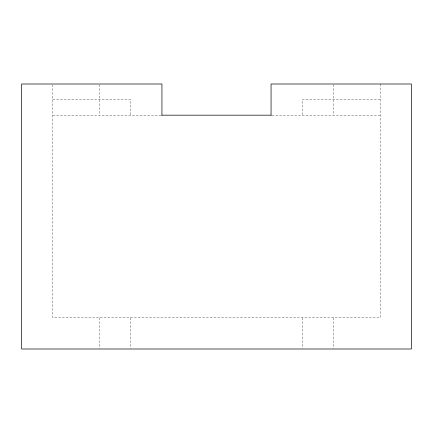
<?xml version="1.0" encoding="UTF-8"?>
<svg xmlns="http://www.w3.org/2000/svg" width="433" height="433" viewBox="0 0 433 433"><rect width="100%" height="100%" fill="white"/><g stroke="black" fill="none" stroke-linecap="round" stroke-linejoin="round"><path stroke-width="0.32" stroke-dasharray="2.17 1.62" d="M52.826 99.59L130.766 99.59L130.766 115.178M380.174 99.59L302.234 99.59L302.234 115.178M52.826 115.178L161.087 115.178M271.913 115.178L380.174 115.178M380.174 84.002L380.174 317.822L52.826 317.822L52.826 84.002M333.41 84.668L333.41 115.178M333.41 317.822L333.41 348.332M302.234 317.822L302.234 348.332M130.766 317.822L130.766 348.332M99.59 84.668L99.59 115.178M99.59 317.822L99.59 348.332"/><path stroke-width="0.65" d="M161.763 115.178L271.237 115.178M271.058 115.178L271.058 84.002L411.35 84.002L411.35 348.998L21.65 348.998L21.65 84.002L161.942 84.002L161.942 115.178"/></g></svg>
